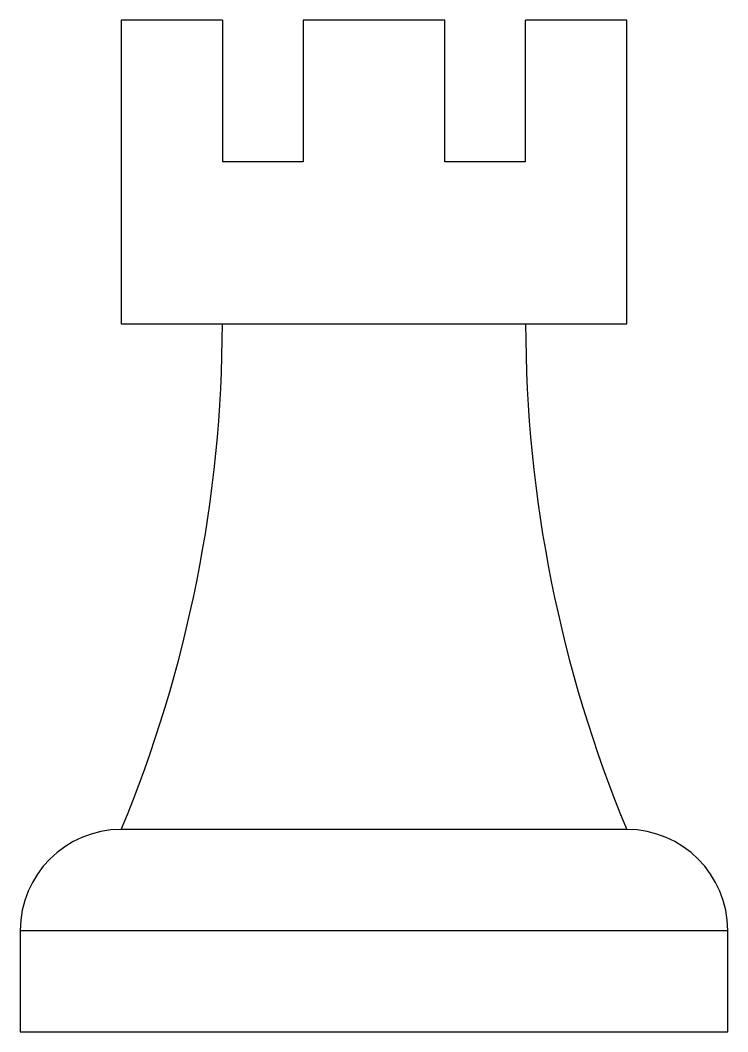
# Model space of a CAD drawing. Header units: millimetres. Extents: x 15.8 to 50.8, y 7.1 to 57.1.
import ezdxf

# ---------------------------------------------------------------- set-up
doc = ezdxf.new("R2010")
doc.units = ezdxf.units.MM
doc.header["$MEASUREMENT"] = 0
doc.layers.add('Default', color=18, linetype='Continuous', true_color=0x000000)

msp = doc.modelspace()

# ---------------------------------------------------------------- linework, layer by layer
at = {"layer": 'Default'}
for p, q in [((25.764, 57.14), (20.764, 57.14)), ((20.764, 57.14), (20.764, 42.14)), ((25.764, 57.14), (25.764, 50.14)), ((36.764, 57.14), (29.764, 57.14)), ((29.764, 57.14), (29.764, 50.14)), ((36.764, 50.14), (36.764, 57.14)), ((45.764, 57.14), (40.764, 57.14)), ((40.764, 50.14), (40.764, 57.14)), ((45.764, 42.14), (45.764, 57.14)), ((29.764, 50.14), (25.764, 50.14)), ((40.764, 50.14), (36.764, 50.14)), ((20.764, 42.14), (45.764, 42.14)), ((45.764, 17.14), (20.764, 17.14)), ((15.764, 12.14), (50.764, 12.14)), ((15.764, 12.14), (15.764, 7.14)), ((50.764, 7.14), (50.764, 12.14)), ((15.764, 7.14), (50.764, 7.14))]:
    msp.add_line(p, q, dxfattribs=at)
for centre, radius, start, end in [((-39.649, 42.222), 65.413, 337.45241, 359.92772), ((106.177, 42.222), 65.413, 180.07228, 202.54759), ((20.764, 12.14), 5, 90, 180), ((45.764, 12.14), 5, 360, 90)]:
    msp.add_arc(centre, radius, start, end, dxfattribs=at)

doc.saveas('drawing.dxf')
